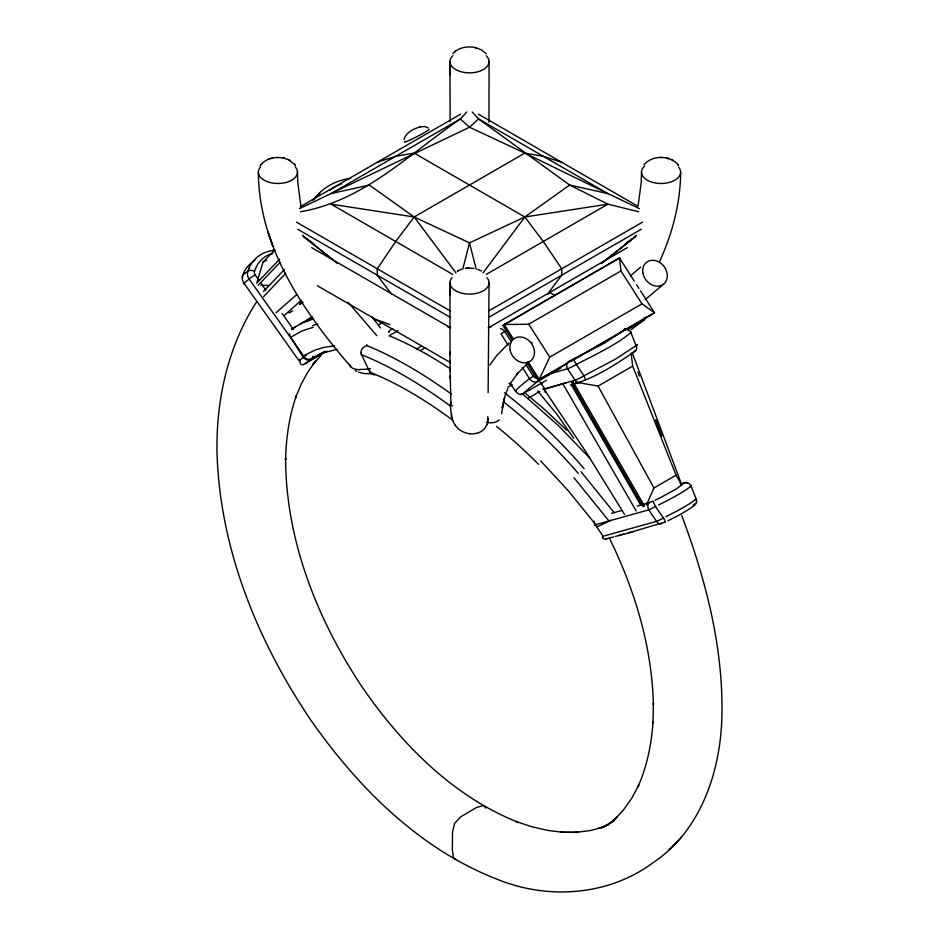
<?xml version="1.0" encoding="UTF-8"?>
<svg xmlns="http://www.w3.org/2000/svg" width="939" height="939" viewBox="0 0 939 939"><rect width="100%" height="100%" fill="white"/><g stroke="black" fill="none" stroke-linecap="round" stroke-linejoin="round"><path stroke-width="1.41" d="M450.039 362.947L449.934 282.85L450.074 295.527L450.063 293.191M486.907 424.804A27.29 20.365 17.3 0 0 487.857 420.93L487.799 416.693M487.799 420.918L487.811 418.289M489.066 282.721L488.116 392.702M489.066 61.493L488.984 122.223M641.537 171.814L641.22 182.659L638.109 205.817M680.634 172.541C680.399 203.329 672.359 233.635 659.589 261.523M313.121 356.456L312.276 358.498L305.163 363.616M404.016 139.606C405.742 132.516 413.5 128.843 419.944 126.941M366.809 344.59L366.726 345.564A298.297 115.204 47.2 0 1 451.506 394.18M369.755 370.705L369.637 371.738L361.585 354.754M361.398 354.343L361.515 353.228M501.614 413.735L504.36 397.784M634.787 351.303C615.174 365.001 593.894 378.804 570.372 385.049M539.843 381.844L544.796 388.828L544.702 391.035M637.182 344.918L615.397 359.191L583.988 375.764A9.86 1.315 -29.6 0 1 575.055 380.213L544.796 388.828M502.623 406L502.201 408.089L505.006 396.035L507.835 388.476M462.81 269.117L469.5 242.861L524.842 216.991L569.644 185.042L607.92 193.598L639.494 208.646M275.045 249.786L262.932 262.227L256.746 283.155L279.587 259.164M258.824 280.115L255.302 275.057A4.449 3.592 45.8 0 1 254.563 271.195C257.192 262.744 263.906 255.291 272.803 253.507M255.361 274.986A5.082 0.869 -30.5 0 0 249.152 279.118L243.917 283.132L298.931 360.611L304.259 356.808L249.152 279.118A8.709 7.442 50.1 0 1 247.919 271.171L249.046 268.46M243.952 283.097A8.662 7.406 49.6 0 1 242.825 274.904L243.894 272.65M486.872 424.792L484.442 428.759A18.076 13.205 9.9 0 1 476.918 433.302M646.501 504.912L653.931 487.975L676.068 475.193L632.675 366.116L631.243 353.827M570.971 361.28L654.518 312.804L641.983 303.86L549.749 357.113L539.232 379.368L538.035 380.295L527.131 363.229M388.734 332.054L389.45 331.033M256.664 301.736C228.365 345.564 216.346 398.394 216.991 450.18L216.991 451.847C219.573 547.707 256.946 639.929 309.929 718.804C356.433 785.661 416.775 846.743 493.374 877.789L494.994 878.364C546.146 900.114 607.779 896.311 652.969 862.741C702.466 829.783 721.809 767.668 722.009 710.717L722.009 709.121C722.197 642.64 704.919 577.426 681.749 515.558M510.546 383.265L518.152 372.689L516.626 374.438L527.002 363.98M489.841 364.954L496.754 355.576L508.997 342.946M260.08 165.945L262.087 163.386M313.685 199.772C322.136 187.659 336.08 180.077 350.646 178.445M483.01 272.967L524.842 216.991L607.92 204.162L638.614 211.745M547.672 293.872L561.733 275.174L561.733 268.789L543.282 241.476L524.842 216.991L414.158 153.092L395.718 156.285L377.267 162.283M302.194 301.924L299.588 304.412L301.889 302.37M547.683 294.412L549.738 292.675L555.207 295.421M643.99 164.771C652.253 154.876 670.176 154.982 678.298 164.994L677.852 164.419L678.474 165.205M260.866 164.795C267.756 156.484 280.855 155.592 289.998 160.487L289.012 159.947M660.645 497.517L675.939 489.172L684.613 482.834L680.176 483.902M452.868 53.593C458.619 47.185 468.326 45.776 476.355 47.819L475.228 47.537M466.753 112.023L460.356 118.971C409.65 153.527 363.264 201.286 300.386 211.745M320.962 355.611L312.617 364.708L315.633 361.069L307.863 372.02L301.149 384.227L295.55 397.643L296.337 395.624C289.165 416.235 286.09 438.043 285.609 459.817L285.609 458.15C285.667 539.585 316.807 618.32 361.151 685.587C400.448 743.042 451.835 795.65 517.412 822.012L515.793 821.437L531.943 826.801L547.742 830.416L563.083 832.283M312.1 200.3L319.929 193.399M258.225 285.28L280.08 262.333M284.47 269.434L264.27 290.667A4.918 3.967 45.8 0 0 263.401 291.395M263.554 296.665L285.773 273.308M669.108 849.736L680.681 838.128M304.259 356.808L306.384 355.095M276.125 312.699L296.454 294.811M284.611 315.175L301.231 300.339M645.199 299.682L663.709 284.024M693.135 506.168L694.238 505.159L693.487 505.147A5.012 4.296 76.1 0 0 694.754 503.82M630.257 276.043L640.656 267.134M693.944 505.499L693.991 505.452A5.094 4.742 47.1 0 0 696.092 498.996L696.327 498.679M689.954 486.825L691.527 485.58L690.67 485.839M696.081 499.032L695.106 499.818M624.318 329.319L625.327 329.225L604.54 343.134L568.459 361.574A5.047 4.073 73.9 0 0 567.579 368.722M454.488 51.95L455.485 51.164M695.247 499.712L695.306 499.654A44.027 5.188 -25.2 0 1 666.267 516.497L665.904 516.65M601.394 263.577L635.68 236.417L607.075 258.906M602.498 262.509L604.786 260.713M522.377 367.478L529.537 378.675L533.317 376.199A3.24 2.641 52.3 0 0 536.627 377.877M624.916 244.128L631.888 238.799M634.212 237.027L636.536 235.255M242.861 274.927L247.955 271.195M329.789 190.312L330.692 189.643M322.781 352.477L310.703 359.449L322.054 353.217L337.101 349.285M310.703 359.449L309.882 359.801A6.538 5.317 55.5 0 1 303.426 357.536L302.745 356.609L305.163 354.977L315.457 349.907L324.636 347.242L334.601 345.822M291.595 329.131L302.065 323.004L313.732 318.837M299.611 324.483L312.534 316.701L307.288 320.152A6.538 5.341 55.5 0 0 306.196 321.596M302.745 356.609L290.656 337.277L301.959 330.951L313.344 327.265M331.62 189.009L335.458 186.661M291.771 329.014L295.304 326.96M307.898 319.694L312.3 317.159M324.683 351.597L323.709 352.16M300.198 206.78L460.662 114.147M262.932 262.227L266.617 260.103M299.588 304.412L303.109 302.37M289.059 312.98L292.722 310.868M323.65 351.972L324.507 351.479M326.913 351.116L304.929 363.804A7.089 5.728 46 0 1 303.203 364.426L303.144 364.426M378.793 324.718L382.971 322.3M486.249 274.411L607.92 204.162L569.644 185.042L478.644 118.971L472.247 112.023M392.913 328.544L390.436 330.047A6.526 4.472 -71.6 0 0 388.5 332.476M397.983 330.657L389.192 335.728A301.02 121.706 48.2 0 1 448.725 367.783M416.388 349.062L421.458 346.127M488.456 311.091L642.593 222.097M420.555 350.458L425.531 347.583M488.456 317.488L641.325 229.222M488.245 327.934L627.346 247.626M507.013 330.094L500.957 333.873L508.081 345.094M513.539 339.143L504.196 324.518L528.727 324.201L620.961 270.96L619.482 257.955L504.196 324.518L502.987 325.446L512.342 340.071M507.929 387.208L512.119 384.79M538.035 380.295L567.179 363.475M560.841 368.111L537.648 381.492A167.095 10.599 -32.6 0 0 522.659 393.993A6.643 2.101 58.6 0 1 521.028 393.781M628.203 329.213L643.661 320.293A6.479 5.27 52.3 0 0 645.844 317.042M546.404 380.283L522.624 394.016L558.517 425.66L589.586 457.915M528.516 398.007L539.866 391.457M575.748 382.15L598.084 386.082L632.675 366.116M305.621 321.009L306.49 320.622A6.538 5.329 55.5 0 1 308.473 320.422M322.734 352.724L321.772 353.275A50.941 41.163 46.1 0 1 316.161 355.928M515.769 390.624L515.452 390.8A6.315 5.141 53.8 0 0 522.706 394.357M458.432 270.526L457.305 271.125L461.718 269.223M610.902 520.253L609.481 520.981M608.718 824.442L603.038 827.365L614.47 820.486L606.97 825.311L617.404 816.789L614.141 820.029L623.531 809.876L631.771 798.209L638.778 785.098L637.863 786.929C647.112 766.424 651.537 744.122 653.004 721.751L652.969 723.464L653.391 703.182L653.391 704.778C652.018 646.654 634.764 589.786 609.282 537.871M336.455 186.133L341.679 183.833M660.07 497.811L657.441 499.114M656.854 499.395L655.082 500.252M299.506 208.646L469.5 127.223L478.644 118.971L607.92 193.598L524.842 153.092L469.5 127.223L460.356 118.971L331.08 193.598L369.356 185.042L414.158 216.991L469.5 242.861L476.19 269.117M665.352 521.99L632.346 531.744M655.751 506.297L655.434 506.45A8.709 1.021 -30.6 0 1 648.837 509.83L595.244 524.819A6.139 0.61 -33.6 0 1 594.821 524.408M653.016 501.238L644.213 504.137M565.853 382.901L544.151 389.345A6.479 0.763 -25.2 0 1 543.2 389.544M608.507 824.313L598.601 828.456L603.084 827.189L590.232 830.569L575.724 832.353L577.872 832.353L561.006 832.283L577.872 832.353M268.343 159.313L269.728 158.797M551.193 373.464L567.508 368.792A9.942 1.303 -29.7 0 0 574.504 365.447C593.342 355.541 616.782 344.766 631.466 332.101M562.977 384.004L636.184 510.969M636.184 345.036L637.158 344.859M637.205 506.121L642.464 504.642M611.712 513.304L621.7 510.499M628.813 532.718L630.574 532.237M618.707 535.617L632.816 531.709M621.9 534.631L623.613 534.162M615.209 536.474L620.21 535.101M613.578 536.908L605.667 539.045A6.773 3.11 -64.1 0 1 603.155 537.93M272.275 158.116L270.855 158.456M476.883 433.255L473.502 433.83A14.766 10.975 10.6 0 1 469.969 433.759M419.756 126.976L424.616 126.483L428.09 127.821M314.354 356.421L313.074 356.691M467.739 268.143L465.298 268.413L468.96 268.096L467.833 268.143M488.433 326.995L491.343 326.784M371.034 373.605L364.837 373.687L358.534 372.173M278.496 157.529L277.134 157.541M660.152 157.517L661.537 157.506M469.089 268.085L474.007 268.448M261.019 285.327L269.411 285.468M447.657 326.784L450.567 326.995M450.333 405.695L452.715 405.883M359.461 369.825L355.494 369.238A18.228 8.31 -15.8 0 1 350.435 366.151M469.969 433.783L466.425 433.102A18.228 13.733 10.7 0 1 457.739 428.243L454.781 424.862M456.061 859.572L454.652 859.091L453.302 857.061L452.328 849.372L452.539 831.966L454.652 823.268L460.756 816.824L476.237 807.634L482.939 805.639L484.348 806.12L485.698 808.15M475.486 47.596L481.484 49.837L486.273 53.816M561.733 162.283L543.282 156.285L524.842 153.092L414.158 216.991L395.718 241.476L377.267 268.789L377.267 275.174L391.328 293.872M477.728 269.364L481.449 270.995M289.13 160.017L295.151 164.994L294.576 164.196M478.338 114.147L637.534 206.052M452.751 274.411L331.08 204.162L414.158 216.991L455.99 272.967M296.407 222.097L450.544 311.091M297.675 229.222L450.544 317.488M311.666 247.626L450.556 327.817M317.335 285.714L450.474 362.595M355.224 370.541L356.82 371.468M508.915 383.429L512.084 385.835M302.464 235.255L304.788 237.027M307.112 238.799L314.084 244.128M331.925 258.906L303.332 236.358L337.606 263.577M334.214 260.713L336.502 262.509M524.291 392.443L542.824 407.925L566.874 430.285M505.205 327.3L502.987 325.446L619.482 257.955L634.271 281.113M540.7 460.92L568.729 491.261L597.415 526.732L609.129 521.145L573.952 477.716M376.785 335.646L348.099 302.311M537.695 390.964L556.968 414.345L573.682 438.243M580.995 471.683L614.153 512.706M350.963 366.867C303.731 312.311 258.929 247.427 258.354 172.412M371.703 316.525L380.53 327.946M294.74 164.431L295.339 165.205M531.615 342.348L532.096 342.981M541.204 382.572L542.096 383.793M664.131 519.067L655.434 506.45L653.051 501.332M293.555 329.612L282.146 313.485M595.244 524.819L603.12 536.239L656.561 521.368L648.79 509.854M265.866 290.233L261.171 283.496M544.151 389.345L585.924 451.894L624.529 514.419M567.508 368.792L575.055 380.213M636.607 284.775L638.943 288.426M640.504 290.867L654.518 312.804L539.232 379.368L528.328 362.301M620.961 270.96L641.983 303.86M528.727 324.201L549.749 357.113M527.448 362.067L528.61 363.898M511.262 341.69L504.701 331.42A4.859 2.688 57.1 0 0 500.405 328.803M526.157 365.001L533.317 376.199M290.644 337.242L290.128 336.279A6.538 5.329 55.6 0 1 289.529 333.838M510.135 382.783L515.171 390.917A149.583 9.496 -32.6 0 1 529.42 378.746M644.635 506.25L572.954 381.657L571.475 382.067L643.156 506.673M571.44 385.013L640.985 505.628M676.068 475.193L681.573 484.994M598.084 386.082L653.931 487.975M350.458 366.151L350.083 364.966M664.319 519.49L665.364 521.92M641.29 501.543L642.851 505.382M696.139 498.973L691.045 485.886A5.118 4.812 45.8 0 0 684.414 483.069M632.135 352.465L681.749 484.853M637.816 371.997L639.353 376.093M655.715 419.768L661.854 436.142M300.903 205.934L297.804 182.765L297.475 171.931M451.765 419.146L450.333 406A291.395 111.307 47 0 0 361.597 354.778M450.931 404.955L450.063 368.205M450.004 72.456L450.027 74.78L449.934 61.622L450.145 121.507M450.004 352.137L450.016 354.66M450.145 375.647L450.157 378.37M450.016 360.376L450.086 370.846M375.131 374.778A6.925 5.974 -39.7 0 1 369.778 372.184M369.86 372.161A269.61 102.985 47 0 1 451.776 419.451M452.833 420.566A6.925 1.737 -78.7 0 1 452.422 420.308M361.163 354.449A6.726 5.798 -39.6 0 1 366.738 345.705M450.286 405.777A6.726 1.467 -72.6 0 1 450.884 402.232M486.965 277.698A19.555 11.303 0 0 1 469.477 294.083A19.555 11.303 0 0 1 452.058 277.662M454.992 424.78A26.715 20.095 10.7 0 1 451.647 414.31M678.521 167.072A19.555 11.291 0 0 1 660.14 183.457A19.555 11.291 0 0 1 644.588 166.097M486.249 55.741A19.555 11.28 0 0 1 482.059 70.214A19.555 11.28 0 0 1 456.624 70.061A19.555 11.28 0 0 1 452.962 55.542M295.139 166.813A19.555 11.291 0 0 1 278.179 183.469A19.555 11.291 0 0 1 260.455 167.095M370.459 368.581A26.715 12.172 -15.7 0 1 359.848 369.391M428.56 129.347A13.85 0.892 -27.4 0 1 416.599 136.812A13.85 0.892 -27.4 0 1 405.214 141.343M244.692 283.672A5.012 0.845 -30.6 0 1 243.835 283.167M242.743 277.334A5.094 2.782 19.1 0 1 242.908 274.951M248.013 271.218A5.118 2.7 16.4 0 1 254.563 271.207M248.812 268.331A44.861 36.245 45.8 0 1 274.575 250.22M243.764 272.556A44.027 35.576 45.8 0 1 254.892 260.361M311.865 358.522A6.139 5.364 54.8 0 1 304.142 356.89M300.022 361.362A8.921 5.129 -69.1 0 1 299.858 360.024M303.004 364.848A6.773 4.625 -55 0 1 299.823 361.973M375.717 319.659A315.328 145.475 58.1 0 1 389.802 324.636M312.452 325.633A308.814 142.611 58.4 0 1 317.828 324.049M624.282 329.225A5.047 4.073 73.9 0 1 628.567 330.058M580.396 382.279A4.977 4.026 73.9 0 1 575.102 380.178M585.056 380.354A5.024 0.998 63.3 0 0 583.964 375.764L576.311 364.402A5.035 0.939 63.7 0 0 573.036 359.602M624.858 329.683A5.035 4.343 52.8 0 1 631.008 332.805L636.102 345.658A5.024 4.308 53.7 0 1 634.341 351.879M545.805 391.915A8.298 2.571 -59.1 0 1 544.444 391.399M634.623 350.705A4.988 4.026 73.9 0 1 634.294 351.045M542.988 389.157A6.479 0.763 -25.2 0 1 544.115 388.3M499.219 419.874A13.839 9.965 17.2 0 1 486.461 422.374M496.637 426.447A284.658 150.134 50.1 0 1 538.47 464.3M504.431 392.784A315.328 172.635 50.7 0 1 584.128 468.655M503.151 401.575A308.814 170.346 50.7 0 1 578.33 473.491M663.544 517.8A8.662 1.045 -30.5 0 1 656.607 521.345M661.702 523.551A5.012 3.779 72.6 0 1 656.643 521.309M648.896 509.76A5.082 3.826 72.6 0 1 649.448 502.553M690.188 486.731A44.861 5.282 -25.2 0 1 658.65 504.936M693.299 506.121A37.29 4.39 -25.2 0 1 667.887 520.793M595.361 524.701A4.988 4.049 71.4 0 1 594.199 521.262M605.796 538.998A7.089 0.833 -25.3 0 1 606.735 538.411M602.826 537.977A8.921 5.082 -50.9 0 1 602.275 536.92M683.662 482.787A5.082 4.331 74.1 0 1 687.559 483.174M529.549 378.663A6.479 5.27 52.3 0 0 537.636 381.48A3.263 1.878 60 0 0 537.601 377.912M630.961 329.789A167.095 10.599 -32.6 0 0 643.708 320.269A3.263 1.937 58.6 0 0 644.131 317.84M667.594 158.315L666.385 158.045L668.744 158.644L667.594 158.315M284.529 158.339L283.367 158.069L284.529 158.339M673.216 160.534L672.183 159.994L673.087 160.475M268.812 234.327L268.049 232.133L272.838 246.006L268.812 234.327M510.1 349.836A13.85 11.28 52.2 0 0 530.253 361.175A13.85 11.28 52.2 0 0 526.192 338.744A13.85 11.28 52.2 0 0 510.1 349.836M642.98 273.39A13.85 11.28 52.2 0 0 663.274 284.353A13.85 11.28 52.2 0 0 658.802 261.934A13.85 11.28 52.2 0 0 642.98 273.39"/></g></svg>
